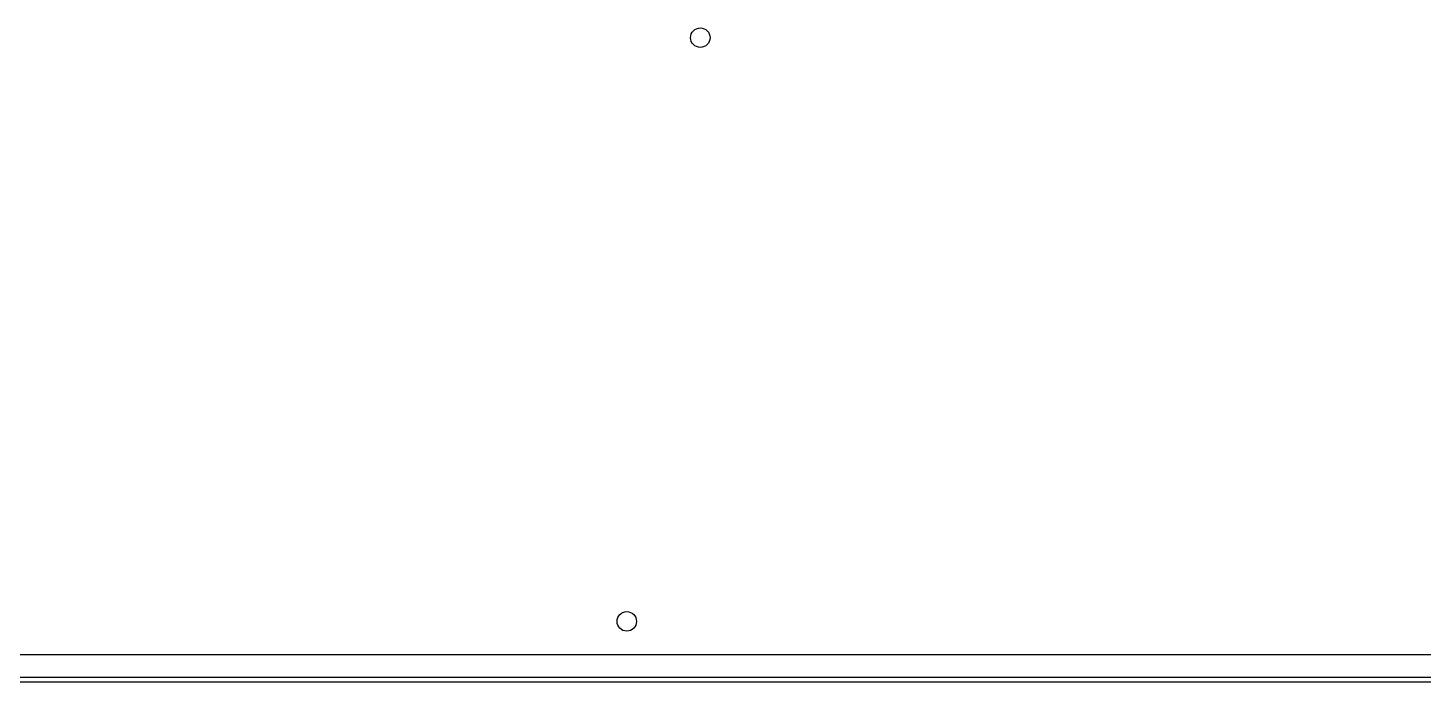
# Model space of a CAD drawing. Extents: x 10 to 287, y -200 to -10.
# Drawn here: x 130.97 to 159.62, y -125.23 to -111.81 of the extents above; entities that cross this region are included whole.
import ezdxf

# ---------------------------------------------------------------- set-up
doc = ezdxf.new("R2010")
doc.units = 0
doc.layers.add('BLACK', color=7, linetype='CONTINUOUS')

msp = doc.modelspace()

# ---------------------------------------------------------------- linework, layer by layer
at = {"layer": 'BLACK', "linetype": 'CONTINUOUS'}
for p, q in [((175.573, -124.676), (100.816, -124.676)), ((98.205, -125.135), (177.74, -125.135)), ((177.79, -125.235), (98.155, -125.235))]:
    msp.add_line(p, q, dxfattribs=at)
at = {"layer": 'BLACK'}
for centre in [(144.78, -112.014), (143.27, -123.99)]:
    msp.add_circle(centre, 0.2, dxfattribs=at)

doc.saveas('drawing.dxf')
